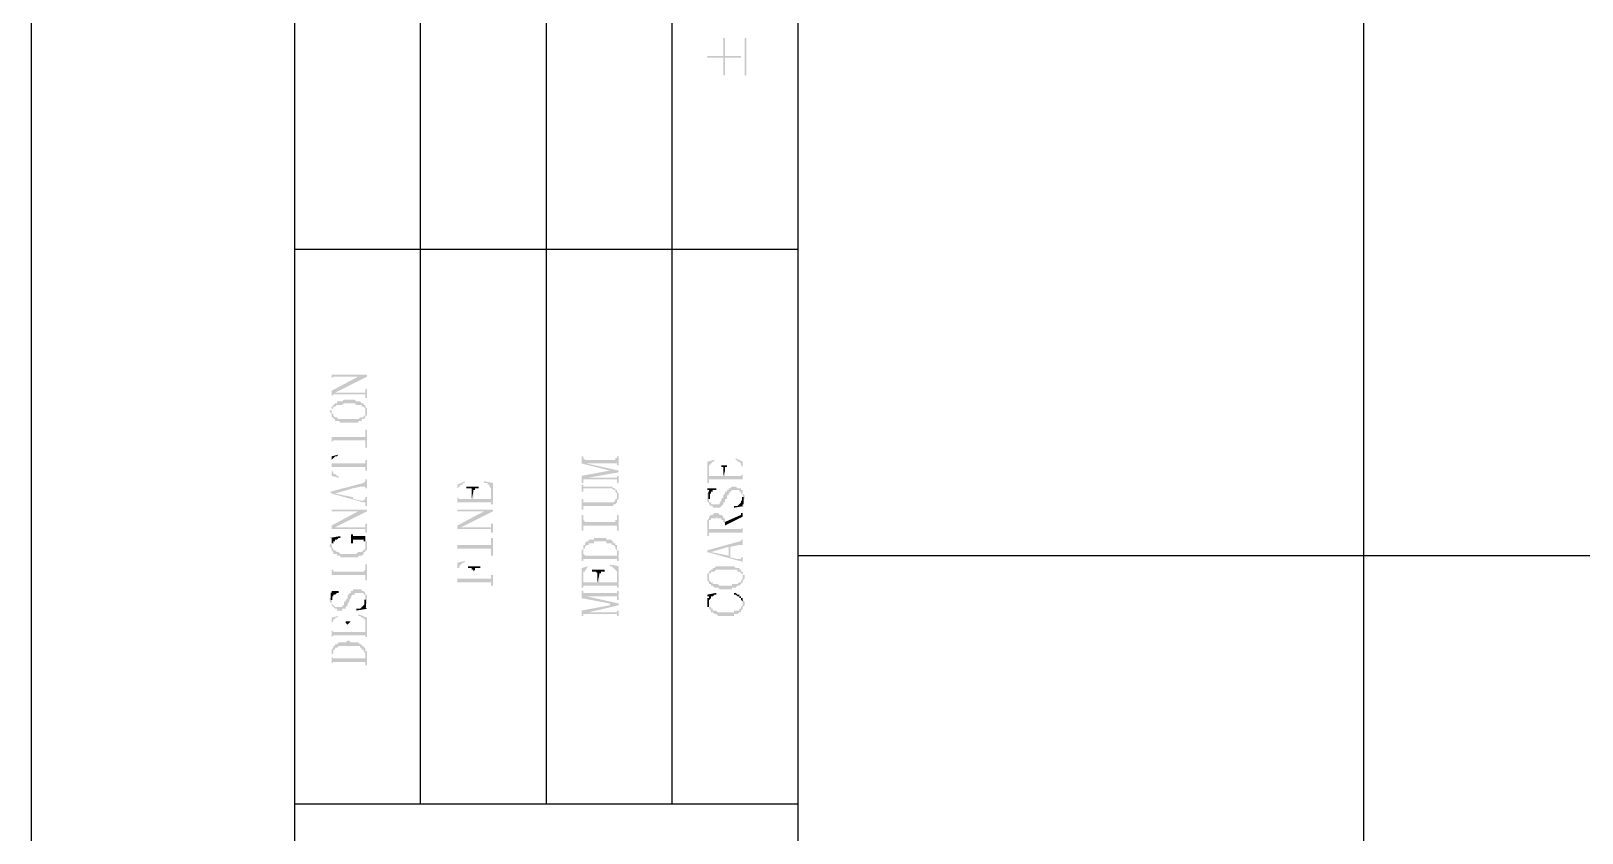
# Model space of a CAD drawing. Header units: millimetres. Extents: x 7018 to 13530, y 4187 to 5692.
# Drawn here: x 10775.36 to 10814.85, y 5168.21 to 5188.64 of the extents above; entities that cross this region are included whole.
import ezdxf

# ---------------------------------------------------------------- set-up
doc = ezdxf.new("R2010")
doc.units = ezdxf.units.MM

msp = doc.modelspace()

# ---------------------------------------------------------------- hatches: boundary and pattern name
at = {"transparency": 33554559}
for points in [[(10792.582, 5188.004), (10792.582, 5187.959), (10792.989, 5187.959), (10792.989, 5187.508), (10793.034, 5187.508), (10793.034, 5187.959), (10793.44, 5187.959), (10793.44, 5188.004), (10793.034, 5188.004), (10793.034, 5188.456), (10792.989, 5188.456), (10792.989, 5188.004)], [(10793.575, 5187.508), (10793.575, 5188.456), (10793.53, 5188.456), (10793.53, 5187.508)], [(10783.014, 5179.971), (10783.014, 5179.745), (10783.014, 5179.79), (10783.014, 5179.79), (10783.06, 5179.835), (10783.917, 5179.835), (10783.917, 5179.881), (10783.014, 5179.881)], [(10783.014, 5179.474), (10783.014, 5179.294), (10783.014, 5179.339), (10783.014, 5179.339), (10783.06, 5179.384), (10783.06, 5179.384), (10783.105, 5179.429), (10783.917, 5179.835), (10783.691, 5179.835)], [(10783.06, 5179.384), (10783.872, 5179.384), (10783.872, 5179.339), (10783.872, 5179.294), (10783.917, 5179.294), (10783.917, 5179.519), (10783.872, 5179.519), (10783.872, 5179.429), (10783.105, 5179.429)], [(10782.969, 5178.933), (10782.969, 5178.933), (10783.014, 5178.888), (10783.014, 5178.843), (10783.014, 5178.797), (10783.06, 5178.797), (10783.06, 5178.752), (10783.105, 5178.752), (10783.105, 5178.707), (10783.195, 5178.707), (10783.24, 5178.662), (10783.691, 5178.662), (10783.691, 5178.707), (10783.782, 5178.707), (10783.782, 5178.752), (10783.827, 5178.752), (10783.872, 5178.797), (10783.872, 5178.843), (10783.917, 5178.843), (10783.917, 5178.888), (10783.917, 5178.933), (10783.917, 5178.978), (10783.917, 5179.023), (10783.917, 5179.023), (10783.872, 5179.068), (10783.872, 5178.933), (10783.872, 5178.888), (10783.872, 5178.843), (10783.827, 5178.843), (10783.827, 5178.797), (10783.737, 5178.797), (10783.691, 5178.752), (10783.195, 5178.752), (10783.15, 5178.797), (10783.105, 5178.797), (10783.06, 5178.843), (10783.06, 5178.888), (10783.014, 5178.888), (10783.014, 5178.933), (10783.014, 5179.068), (10783.014, 5179.023), (10783.014, 5178.978), (10782.969, 5178.978)], [(10783.014, 5179.068), (10783.014, 5178.933), (10783.014, 5178.978), (10783.014, 5179.023), (10783.06, 5179.023), (10783.06, 5179.068), (10783.105, 5179.068), (10783.15, 5179.113), (10783.285, 5179.113), (10783.33, 5179.158), (10783.601, 5179.158), (10783.646, 5179.113), (10783.782, 5179.113), (10783.782, 5179.068), (10783.827, 5179.068), (10783.872, 5179.023), (10783.872, 5178.978), (10783.872, 5178.933), (10783.872, 5179.068), (10783.872, 5179.113), (10783.827, 5179.113), (10783.827, 5179.158), (10783.782, 5179.158), (10783.737, 5179.204), (10783.646, 5179.204), (10783.601, 5179.249), (10783.33, 5179.249), (10783.285, 5179.204), (10783.15, 5179.204), (10783.15, 5179.158), (10783.105, 5179.158), (10783.06, 5179.113), (10783.06, 5179.113)], [(10783.014, 5178.481), (10783.014, 5178.03), (10783.014, 5178.166), (10783.014, 5178.166), (10783.06, 5178.211), (10783.872, 5178.211), (10783.872, 5178.03), (10783.917, 5178.03), (10783.917, 5178.481), (10783.872, 5178.481), (10783.872, 5178.346), (10783.872, 5178.301), (10783.014, 5178.301)], [(10783.014, 5177.804), (10783.014, 5177.669), (10783.014, 5177.714), (10783.06, 5177.759), (10783.06, 5177.759), (10783.105, 5177.804), (10783.15, 5177.804), (10783.195, 5177.85), (10783.195, 5177.85)], [(10783.014, 5177.804), (10783.014, 5177.308), (10783.195, 5177.263), (10783.195, 5177.308), (10783.15, 5177.308), (10783.105, 5177.353), (10783.06, 5177.353), (10783.06, 5177.398), (10783.06, 5177.398), (10783.014, 5177.443), (10783.014, 5177.669)], [(10789.378, 5177.804), (10789.378, 5177.624), (10790.1, 5177.443), (10790.1, 5177.443), (10790.326, 5177.398), (10790.326, 5177.443), (10789.513, 5177.624), (10789.513, 5177.624), (10789.468, 5177.714), (10789.468, 5177.714), (10789.423, 5177.759), (10789.423, 5177.804), (10789.423, 5177.804)], [(10789.468, 5177.714), (10789.513, 5177.624), (10790.281, 5177.624), (10790.281, 5177.579), (10790.326, 5177.579), (10790.326, 5177.804), (10790.281, 5177.804), (10790.281, 5177.759), (10790.236, 5177.759), (10790.236, 5177.714)], [(10783.014, 5177.669), (10783.014, 5177.489), (10783.014, 5177.534), (10783.872, 5177.534), (10783.872, 5177.489), (10783.872, 5177.443), (10783.917, 5177.443), (10783.917, 5177.714), (10783.872, 5177.714), (10783.872, 5177.669), (10783.872, 5177.624), (10783.014, 5177.624)], [(10789.378, 5177.308), (10789.378, 5177.127), (10789.423, 5177.127), (10789.423, 5177.173), (10789.423, 5177.218), (10789.468, 5177.218), (10789.559, 5177.263), (10790.326, 5177.398), (10790.1, 5177.443)], [(10792.582, 5177.669), (10792.582, 5177.127), (10792.628, 5177.127), (10792.628, 5177.534), (10792.628, 5177.579), (10792.628, 5177.579), (10792.673, 5177.624), (10792.673, 5177.624), (10792.718, 5177.669), (10792.763, 5177.669), (10792.763, 5177.714), (10792.763, 5177.714)], [(10792.628, 5177.173), (10792.628, 5177.218), (10793.485, 5177.218), (10793.485, 5177.173), (10793.485, 5177.353), (10793.485, 5177.353), (10793.44, 5177.308), (10793.034, 5177.308), (10793.034, 5177.443), (10792.989, 5177.308), (10792.628, 5177.308), (10792.628, 5177.489)], [(10792.853, 5177.579), (10792.943, 5177.579), (10792.943, 5177.534), (10792.989, 5177.534), (10792.989, 5177.308), (10793.034, 5177.443), (10793.034, 5177.489), (10793.034, 5177.534), (10793.079, 5177.534), (10793.079, 5177.579), (10793.169, 5177.579)], [(10793.305, 5177.714), (10793.35, 5177.714), (10793.35, 5177.669), (10793.395, 5177.669), (10793.44, 5177.624), (10793.44, 5177.579), (10793.44, 5177.579), (10793.485, 5177.534), (10793.485, 5177.127), (10793.485, 5177.669), (10793.305, 5177.759)], [(10782.969, 5176.902), (10783.014, 5176.857), (10783.105, 5176.857), (10783.556, 5176.992), (10783.556, 5176.766), (10783.556, 5176.992), (10783.782, 5177.037), (10783.872, 5177.037), (10783.872, 5176.992), (10783.917, 5176.992), (10783.917, 5177.218), (10783.872, 5177.218), (10783.872, 5177.173), (10783.872, 5177.173), (10783.827, 5177.127), (10783.827, 5177.127)], [(10783.014, 5176.857), (10783.827, 5176.631), (10783.872, 5176.631), (10783.872, 5176.586), (10783.872, 5176.541), (10783.917, 5176.541), (10783.917, 5176.766), (10783.872, 5176.766), (10783.872, 5176.721), (10783.872, 5176.721), (10783.827, 5176.676), (10783.782, 5176.676), (10783.556, 5176.721), (10783.556, 5176.992), (10783.556, 5176.766), (10783.105, 5176.857), (10783.105, 5176.857)], [(10786.219, 5177.082), (10786.219, 5176.586), (10786.219, 5176.947), (10786.219, 5176.992), (10786.264, 5177.037), (10786.264, 5177.037), (10786.309, 5177.082), (10786.354, 5177.082), (10786.354, 5177.127), (10786.399, 5177.127), (10786.399, 5177.173)], [(10786.444, 5177.037), (10786.444, 5176.992), (10786.58, 5176.992), (10786.58, 5176.947), (10786.58, 5176.902), (10786.58, 5176.721), (10786.625, 5176.902), (10786.625, 5176.947), (10786.67, 5176.947), (10786.67, 5176.992), (10786.76, 5176.992), (10786.76, 5177.037)], [(10786.896, 5177.127), (10786.986, 5177.127), (10786.986, 5177.082), (10787.031, 5177.082), (10787.031, 5177.037), (10787.031, 5177.037), (10787.076, 5176.992), (10787.076, 5176.586), (10787.121, 5176.586), (10787.121, 5177.127), (10786.896, 5177.173)], [(10789.378, 5177.082), (10789.378, 5176.902), (10789.423, 5176.902), (10789.423, 5176.947), (10789.423, 5176.992), (10790.145, 5176.992), (10790.19, 5176.947), (10790.236, 5176.947), (10790.236, 5176.902), (10790.236, 5176.902), (10790.281, 5176.857), (10790.281, 5176.812), (10790.281, 5176.947), (10790.236, 5176.947), (10790.236, 5176.992), (10790.19, 5176.992), (10790.145, 5177.037), (10789.423, 5177.037), (10789.423, 5177.082), (10789.423, 5177.082)], [(10789.468, 5177.218), (10790.281, 5177.218), (10790.281, 5177.173), (10790.281, 5177.127), (10790.326, 5177.127), (10790.326, 5177.308), (10790.281, 5177.308), (10790.281, 5177.263), (10789.559, 5177.263)], [(10792.582, 5176.766), (10792.582, 5176.676), (10792.582, 5176.631), (10792.628, 5176.631), (10792.628, 5176.586), (10792.628, 5176.586), (10792.673, 5176.541), (10792.718, 5176.541), (10792.718, 5176.496), (10792.898, 5176.496), (10792.943, 5176.541), (10792.943, 5176.541), (10792.989, 5176.586), (10792.989, 5176.631), (10793.034, 5176.631), (10793.034, 5176.721), (10793.079, 5176.721), (10793.079, 5176.812), (10793.124, 5176.812), (10793.124, 5176.857), (10793.124, 5176.857), (10793.169, 5176.902), (10793.169, 5176.902), (10793.214, 5176.947), (10793.395, 5176.947), (10793.395, 5176.902), (10793.44, 5176.902), (10793.44, 5176.857), (10793.485, 5176.857), (10793.485, 5176.812), (10793.485, 5176.631), (10793.485, 5176.676), (10793.485, 5176.676), (10793.53, 5176.721), (10793.53, 5176.766), (10793.53, 5176.812), (10793.53, 5176.812), (10793.485, 5176.857), (10793.485, 5176.902), (10793.485, 5176.947), (10793.44, 5176.947), (10793.44, 5176.992), (10793.35, 5176.992), (10793.305, 5177.037), (10793.214, 5177.037), (10793.169, 5176.992), (10793.124, 5176.992), (10793.124, 5176.947), (10793.079, 5176.947), (10793.079, 5176.902), (10793.034, 5176.902), (10793.034, 5176.857), (10793.034, 5176.857), (10792.989, 5176.812), (10792.989, 5176.766), (10792.989, 5176.766), (10792.943, 5176.721), (10792.943, 5176.676), (10792.943, 5176.676), (10792.898, 5176.631), (10792.898, 5176.586), (10792.673, 5176.586), (10792.673, 5176.631), (10792.628, 5176.631), (10792.628, 5176.676), (10792.628, 5176.721), (10792.628, 5176.902), (10792.582, 5176.857), (10792.582, 5176.812)], [(10792.582, 5176.992), (10792.582, 5176.947), (10792.628, 5176.947), (10792.628, 5176.812), (10792.628, 5176.857), (10792.673, 5176.857), (10792.673, 5176.902), (10792.718, 5176.902), (10792.718, 5176.947), (10792.808, 5176.947), (10792.808, 5176.992)], [(10786.219, 5176.586), (10786.219, 5176.631), (10787.076, 5176.631), (10787.076, 5176.586), (10787.076, 5176.766), (10787.076, 5176.721), (10786.625, 5176.721), (10786.625, 5176.902), (10786.58, 5176.721), (10786.264, 5176.721), (10786.219, 5176.766), (10786.219, 5176.947)], [(10789.378, 5176.721), (10789.378, 5176.45), (10789.423, 5176.45), (10789.423, 5176.496), (10789.423, 5176.541), (10790.19, 5176.541), (10790.19, 5176.586), (10790.236, 5176.586), (10790.281, 5176.631), (10790.281, 5176.676), (10790.281, 5176.676), (10790.326, 5176.721), (10790.326, 5176.766), (10790.326, 5176.812), (10790.326, 5176.857), (10790.281, 5176.902), (10790.281, 5176.766), (10790.281, 5176.721), (10790.236, 5176.721), (10790.236, 5176.676), (10790.236, 5176.676), (10790.19, 5176.631), (10789.423, 5176.631), (10789.423, 5176.721)], [(10793.259, 5176.496), (10793.259, 5176.496), (10793.53, 5176.541), (10793.485, 5176.541), (10793.485, 5176.586), (10793.485, 5176.721), (10793.485, 5176.676), (10793.44, 5176.676), (10793.44, 5176.631), (10793.44, 5176.631), (10793.395, 5176.586), (10793.395, 5176.586), (10793.35, 5176.541), (10793.259, 5176.541)], [(10783.014, 5176.541), (10783.014, 5176.315), (10783.014, 5176.405), (10783.917, 5176.405), (10783.917, 5176.45), (10783.014, 5176.45)], [(10783.014, 5176.044), (10783.014, 5175.864), (10783.014, 5175.954), (10783.06, 5175.954), (10783.105, 5175.999), (10783.917, 5176.405), (10783.691, 5176.405)], [(10786.219, 5176.541), (10786.219, 5176.315), (10786.219, 5176.36), (10786.219, 5176.405), (10787.121, 5176.405), (10787.121, 5176.45), (10786.219, 5176.45)], [(10786.219, 5176.044), (10786.219, 5175.864), (10786.219, 5175.909), (10786.219, 5175.954), (10786.264, 5175.954), (10786.309, 5175.999), (10787.121, 5176.405), (10786.896, 5176.405)], [(10789.378, 5176.315), (10789.378, 5175.909), (10789.423, 5175.909), (10789.423, 5176.044), (10790.281, 5176.044), (10790.281, 5175.909), (10790.326, 5175.909), (10790.326, 5176.315), (10790.281, 5176.315), (10790.281, 5176.18), (10790.236, 5176.18), (10790.236, 5176.135), (10789.468, 5176.135), (10789.423, 5176.18), (10789.423, 5176.315)], [(10792.582, 5176.089), (10792.582, 5175.774), (10792.628, 5175.774), (10792.628, 5176.089), (10792.628, 5176.18), (10792.673, 5176.18), (10792.673, 5176.225), (10792.808, 5176.225), (10792.808, 5176.27), (10792.808, 5176.27), (10792.853, 5176.225), (10792.943, 5176.225), (10792.943, 5176.18), (10792.989, 5176.18), (10792.989, 5176.135), (10792.989, 5176.135), (10793.034, 5176.089), (10793.034, 5175.954), (10793.034, 5176.225), (10792.989, 5176.225), (10792.989, 5176.27), (10792.989, 5176.27), (10792.943, 5176.315), (10792.898, 5176.315), (10792.853, 5176.36), (10792.763, 5176.36), (10792.718, 5176.315), (10792.673, 5176.315), (10792.628, 5176.27), (10792.628, 5176.225), (10792.628, 5176.225), (10792.582, 5176.18), (10792.582, 5176.135), (10792.582, 5176.135)], [(10792.628, 5175.819), (10792.628, 5175.864), (10793.485, 5175.864), (10793.485, 5175.774), (10793.485, 5176.044), (10793.485, 5175.999), (10793.485, 5175.999), (10793.44, 5175.954), (10793.034, 5175.954), (10793.034, 5176.18), (10793.034, 5176.225), (10793.034, 5175.954), (10792.628, 5175.954), (10792.628, 5176.044)], [(10793.034, 5176.135), (10793.034, 5176.044), (10793.485, 5176.27), (10793.485, 5176.405), (10793.485, 5176.36), (10793.44, 5176.36), (10793.44, 5176.315), (10793.44, 5176.315)], [(10783.06, 5175.954), (10783.872, 5175.954), (10783.872, 5175.864), (10783.917, 5175.864), (10783.917, 5176.089), (10783.872, 5176.089), (10783.872, 5176.044), (10783.872, 5175.999), (10783.105, 5175.999)], [(10783.511, 5175.819), (10783.511, 5175.593), (10783.556, 5175.593), (10783.556, 5175.638), (10783.556, 5175.683), (10783.827, 5175.683), (10783.827, 5175.638), (10783.872, 5175.728), (10783.872, 5175.774), (10783.556, 5175.774), (10783.556, 5175.819), (10783.556, 5175.819)], [(10786.264, 5175.954), (10787.076, 5175.954), (10787.076, 5175.864), (10787.121, 5175.864), (10787.121, 5176.089), (10787.076, 5176.089), (10787.076, 5176.044), (10787.076, 5175.999), (10786.309, 5175.999)], [(10782.969, 5175.728), (10783.014, 5175.728), (10783.014, 5175.683), (10783.014, 5175.548), (10783.014, 5175.593), (10783.06, 5175.593), (10783.06, 5175.638), (10783.105, 5175.638), (10783.105, 5175.683), (10783.15, 5175.683), (10783.195, 5175.728), (10783.24, 5175.728), (10783.24, 5175.774)], [(10782.969, 5175.548), (10782.969, 5175.503), (10782.969, 5175.503), (10783.014, 5175.458), (10783.014, 5175.412), (10783.014, 5175.412), (10783.06, 5175.367), (10783.06, 5175.322), (10783.15, 5175.322), (10783.15, 5175.277), (10783.24, 5175.277), (10783.24, 5175.232), (10783.691, 5175.232), (10783.691, 5175.277), (10783.782, 5175.277), (10783.827, 5175.322), (10783.827, 5175.367), (10783.872, 5175.367), (10783.872, 5175.412), (10783.917, 5175.412), (10783.917, 5175.458), (10783.917, 5175.548), (10783.917, 5175.593), (10783.917, 5175.638), (10783.872, 5175.638), (10783.872, 5175.503), (10783.872, 5175.458), (10783.872, 5175.458), (10783.827, 5175.412), (10783.827, 5175.412), (10783.782, 5175.367), (10783.691, 5175.367), (10783.646, 5175.322), (10783.24, 5175.322), (10783.195, 5175.367), (10783.15, 5175.367), (10783.105, 5175.412), (10783.06, 5175.412), (10783.06, 5175.458), (10783.06, 5175.458), (10783.014, 5175.503), (10783.014, 5175.638), (10783.014, 5175.593), (10783.014, 5175.593)], [(10783.827, 5175.638), (10783.872, 5175.638), (10783.872, 5175.548), (10783.872, 5175.683), (10783.872, 5175.728)], [(10786.219, 5175.728), (10786.219, 5175.277), (10786.219, 5175.412), (10786.219, 5175.458), (10787.076, 5175.458), (10787.076, 5175.277), (10787.121, 5175.277), (10787.121, 5175.728), (10787.076, 5175.728), (10787.076, 5175.593), (10787.076, 5175.548), (10786.219, 5175.548), (10786.219, 5175.593)], [(10789.378, 5175.367), (10789.378, 5175.142), (10789.423, 5175.142), (10789.423, 5175.367), (10789.423, 5175.412), (10789.423, 5175.458), (10789.468, 5175.458), (10789.468, 5175.503), (10789.468, 5175.503), (10789.513, 5175.548), (10789.559, 5175.548), (10789.559, 5175.593), (10789.694, 5175.593), (10789.694, 5175.638), (10790.01, 5175.638), (10790.01, 5175.593), (10790.145, 5175.593), (10790.145, 5175.548), (10790.19, 5175.548), (10790.236, 5175.503), (10790.236, 5175.458), (10790.236, 5175.458), (10790.281, 5175.412), (10790.281, 5175.142), (10790.326, 5175.142), (10790.326, 5175.367), (10790.326, 5175.412), (10790.281, 5175.412), (10790.281, 5175.503), (10790.281, 5175.548), (10790.236, 5175.548), (10790.236, 5175.593), (10790.19, 5175.593), (10790.19, 5175.638), (10790.145, 5175.638), (10790.145, 5175.683), (10790.01, 5175.683), (10790.01, 5175.728), (10789.694, 5175.728), (10789.694, 5175.683), (10789.559, 5175.683), (10789.559, 5175.638), (10789.513, 5175.638), (10789.468, 5175.593), (10789.468, 5175.548), (10789.423, 5175.548), (10789.423, 5175.503), (10789.423, 5175.458), (10789.423, 5175.458), (10789.378, 5175.412), (10789.378, 5175.412)], [(10792.582, 5175.412), (10792.582, 5175.367), (10792.673, 5175.367), (10793.124, 5175.503), (10793.124, 5175.277), (10793.169, 5175.503), (10793.395, 5175.548), (10793.485, 5175.548), (10793.485, 5175.503), (10793.485, 5175.728), (10793.485, 5175.683), (10793.44, 5175.683), (10793.44, 5175.638), (10793.395, 5175.638)], [(10792.582, 5175.367), (10793.395, 5175.142), (10793.44, 5175.142), (10793.485, 5175.097), (10793.485, 5175.051), (10793.485, 5175.277), (10793.485, 5175.232), (10793.44, 5175.232), (10793.44, 5175.187), (10793.35, 5175.187), (10793.169, 5175.232), (10793.169, 5175.503), (10793.124, 5175.277), (10792.673, 5175.367), (10792.673, 5175.367)], [(10783.014, 5175.051), (10783.014, 5174.645), (10783.014, 5174.781), (10783.872, 5174.781), (10783.872, 5174.645), (10783.917, 5174.645), (10783.917, 5175.051), (10783.872, 5175.051), (10783.872, 5174.916), (10783.872, 5174.916), (10783.827, 5174.871), (10783.06, 5174.871), (10783.06, 5174.916), (10783.014, 5174.916)], [(10786.219, 5175.097), (10786.219, 5174.51), (10786.219, 5174.871), (10786.219, 5174.961), (10786.264, 5174.961), (10786.264, 5175.006), (10786.264, 5175.006), (10786.309, 5175.051), (10786.309, 5175.051), (10786.354, 5175.097), (10786.399, 5175.097), (10786.399, 5175.142)], [(10789.423, 5175.142), (10789.423, 5175.187), (10790.281, 5175.187), (10790.281, 5175.142), (10790.281, 5175.322), (10790.281, 5175.277), (10789.468, 5175.277), (10789.423, 5175.322), (10789.423, 5175.367)], [(10790.1, 5175.006), (10790.145, 5175.006), (10790.19, 5174.961), (10790.19, 5174.961), (10790.236, 5174.916), (10790.236, 5174.916), (10790.281, 5174.871), (10790.281, 5174.826), (10790.281, 5174.465), (10790.326, 5174.465), (10790.326, 5175.006), (10790.1, 5175.051)], [(10786.219, 5174.555), (10786.219, 5174.6), (10787.076, 5174.6), (10787.076, 5174.51), (10787.121, 5174.51), (10787.121, 5174.781), (10787.076, 5174.781), (10787.076, 5174.735), (10787.076, 5174.69), (10786.625, 5174.69), (10786.625, 5174.871), (10786.625, 5174.69), (10786.219, 5174.69), (10786.219, 5174.871)], [(10786.49, 5175.006), (10786.49, 5174.961), (10786.58, 5174.961), (10786.58, 5174.916), (10786.625, 5174.916), (10786.625, 5174.69), (10786.625, 5174.871), (10786.625, 5174.871), (10786.67, 5174.916), (10786.67, 5174.961), (10786.806, 5174.961), (10786.806, 5175.006)], [(10789.378, 5174.961), (10789.378, 5174.465), (10789.423, 5174.465), (10789.423, 5174.826), (10789.423, 5174.871), (10789.468, 5174.871), (10789.468, 5174.916), (10789.513, 5174.916), (10789.513, 5174.961), (10789.513, 5174.961), (10789.559, 5175.006), (10789.604, 5175.006), (10789.559, 5175.006)], [(10789.423, 5174.465), (10789.423, 5174.51), (10790.281, 5174.51), (10790.281, 5174.465), (10790.281, 5174.645), (10790.281, 5174.6), (10789.829, 5174.6), (10789.829, 5174.781), (10789.784, 5174.6), (10789.423, 5174.6), (10789.423, 5174.645), (10789.423, 5174.826)], [(10789.649, 5174.916), (10789.649, 5174.871), (10789.739, 5174.871), (10789.784, 5174.826), (10789.784, 5174.781), (10789.784, 5174.6), (10789.829, 5174.781), (10789.829, 5174.826), (10789.874, 5174.826), (10789.874, 5174.871), (10789.965, 5174.871), (10789.965, 5174.916)], [(10792.582, 5174.735), (10792.582, 5174.69), (10792.582, 5174.645), (10792.582, 5174.645), (10792.628, 5174.6), (10792.628, 5174.555), (10792.673, 5174.555), (10792.673, 5174.51), (10792.718, 5174.51), (10792.763, 5174.465), (10792.853, 5174.465), (10792.898, 5174.42), (10793.214, 5174.42), (10793.214, 5174.465), (10793.305, 5174.465), (10793.35, 5174.51), (10793.395, 5174.51), (10793.44, 5174.555), (10793.44, 5174.555), (10793.485, 5174.6), (10793.485, 5174.645), (10793.485, 5174.645), (10793.53, 5174.69), (10793.53, 5174.735), (10793.53, 5174.781), (10793.485, 5174.781), (10793.485, 5174.826), (10793.485, 5174.735), (10793.485, 5174.69), (10793.485, 5174.69), (10793.44, 5174.645), (10793.44, 5174.6), (10793.395, 5174.6), (10793.35, 5174.555), (10793.214, 5174.555), (10793.214, 5174.51), (10792.898, 5174.51), (10792.853, 5174.555), (10792.718, 5174.555), (10792.718, 5174.6), (10792.673, 5174.6), (10792.628, 5174.645), (10792.628, 5174.69), (10792.628, 5174.826), (10792.582, 5174.826), (10792.582, 5174.781)], [(10792.628, 5174.826), (10792.628, 5174.735), (10792.628, 5174.781), (10792.628, 5174.826), (10792.673, 5174.826), (10792.673, 5174.871), (10792.763, 5174.871), (10792.808, 5174.916), (10793.35, 5174.916), (10793.35, 5174.871), (10793.395, 5174.871), (10793.44, 5174.826), (10793.44, 5174.826), (10793.485, 5174.781), (10793.485, 5174.735), (10793.485, 5174.871), (10793.44, 5174.871), (10793.44, 5174.916), (10793.395, 5174.916), (10793.395, 5174.961), (10793.305, 5174.961), (10793.259, 5175.006), (10792.808, 5175.006), (10792.763, 5174.961), (10792.718, 5174.961), (10792.718, 5174.916), (10792.673, 5174.916), (10792.628, 5174.871), (10792.628, 5174.871)], [(10782.969, 5174.149), (10782.969, 5174.104), (10782.969, 5174.104), (10783.014, 5174.058), (10783.014, 5174.013), (10783.014, 5174.013), (10783.06, 5173.968), (10783.06, 5173.968), (10783.105, 5173.923), (10783.15, 5173.923), (10783.15, 5173.878), (10783.285, 5173.878), (10783.285, 5173.923), (10783.375, 5173.923), (10783.375, 5173.968), (10783.375, 5173.968), (10783.421, 5174.013), (10783.421, 5174.058), (10783.421, 5174.058), (10783.466, 5174.104), (10783.466, 5174.149), (10783.466, 5174.149), (10783.511, 5174.194), (10783.511, 5174.239), (10783.511, 5174.239), (10783.556, 5174.284), (10783.601, 5174.284), (10783.601, 5174.329), (10783.827, 5174.329), (10783.827, 5174.284), (10783.872, 5174.284), (10783.872, 5174.239), (10783.872, 5174.013), (10783.917, 5174.058), (10783.917, 5174.149), (10783.917, 5174.239), (10783.917, 5174.284), (10783.872, 5174.284), (10783.872, 5174.329), (10783.872, 5174.329), (10783.827, 5174.374), (10783.782, 5174.374), (10783.782, 5174.42), (10783.556, 5174.42), (10783.556, 5174.374), (10783.511, 5174.374), (10783.511, 5174.329), (10783.466, 5174.329), (10783.466, 5174.284), (10783.421, 5174.284), (10783.421, 5174.194), (10783.421, 5174.194), (10783.375, 5174.149), (10783.375, 5174.104), (10783.33, 5174.104), (10783.33, 5174.058), (10783.33, 5174.013), (10783.285, 5174.013), (10783.285, 5173.968), (10783.105, 5173.968), (10783.06, 5174.013), (10783.06, 5174.013), (10783.014, 5174.058), (10783.014, 5174.284), (10783.014, 5174.239), (10783.014, 5174.194), (10782.969, 5174.194)], [(10782.969, 5174.374), (10783.014, 5174.374), (10783.014, 5174.329), (10783.014, 5174.194), (10783.014, 5174.239), (10783.06, 5174.239), (10783.06, 5174.284), (10783.105, 5174.284), (10783.15, 5174.329), (10783.195, 5174.329), (10783.195, 5174.374), (10783.195, 5174.374)], [(10789.378, 5174.374), (10789.378, 5174.194), (10790.1, 5174.058), (10790.1, 5174.013), (10790.326, 5174.013), (10790.326, 5174.058), (10789.513, 5174.239), (10789.513, 5174.239), (10789.468, 5174.329), (10789.423, 5174.329), (10789.423, 5174.374), (10789.423, 5174.374)], [(10789.468, 5174.329), (10789.513, 5174.239), (10790.281, 5174.239), (10790.281, 5174.194), (10790.281, 5174.149), (10790.326, 5174.149), (10790.326, 5174.374), (10790.281, 5174.374), (10790.281, 5174.329), (10790.236, 5174.329)], [(10792.582, 5174.284), (10792.582, 5174.239), (10792.628, 5174.239), (10792.628, 5173.968), (10792.628, 5174.104), (10792.628, 5174.149), (10792.628, 5174.149), (10792.673, 5174.194), (10792.673, 5174.239), (10792.718, 5174.239), (10792.763, 5174.284), (10792.808, 5174.284), (10792.808, 5174.329)], [(10792.582, 5174.104), (10792.582, 5174.058), (10792.582, 5174.013), (10792.582, 5173.968), (10792.628, 5173.968), (10792.628, 5174.239), (10792.628, 5174.194), (10792.582, 5174.194), (10792.582, 5174.149)], [(10793.259, 5174.284), (10793.305, 5174.284), (10793.35, 5174.239), (10793.395, 5174.239), (10793.395, 5174.194), (10793.44, 5174.194), (10793.44, 5174.149), (10793.44, 5174.149), (10793.485, 5174.104), (10793.485, 5174.058), (10793.485, 5174.194), (10793.44, 5174.194), (10793.44, 5174.239), (10793.395, 5174.239), (10793.395, 5174.284), (10793.35, 5174.284), (10793.305, 5174.329), (10793.259, 5174.329)], [(10783.646, 5173.923), (10783.646, 5173.878), (10783.917, 5173.923), (10783.917, 5173.923), (10783.872, 5173.968), (10783.872, 5174.104), (10783.872, 5174.058), (10783.872, 5174.058), (10783.827, 5174.013), (10783.827, 5174.013), (10783.782, 5173.968), (10783.782, 5173.968), (10783.737, 5173.923), (10783.691, 5173.923)], [(10789.378, 5173.878), (10789.378, 5173.743), (10789.423, 5173.743), (10789.423, 5173.788), (10789.468, 5173.788), (10789.559, 5173.833), (10790.326, 5174.013), (10790.1, 5174.013)], [(10789.468, 5173.788), (10790.281, 5173.788), (10790.281, 5173.743), (10790.326, 5173.743), (10790.326, 5173.878), (10790.281, 5173.878), (10790.281, 5173.833), (10789.559, 5173.833)], [(10792.628, 5173.968), (10792.628, 5173.923), (10792.628, 5173.923), (10792.673, 5173.878), (10792.673, 5173.833), (10792.718, 5173.833), (10792.763, 5173.788), (10792.808, 5173.788), (10792.853, 5173.743), (10793.259, 5173.743), (10793.259, 5173.788), (10793.35, 5173.788), (10793.395, 5173.833), (10793.44, 5173.833), (10793.44, 5173.878), (10793.44, 5173.878), (10793.485, 5173.923), (10793.485, 5173.968), (10793.485, 5173.968), (10793.53, 5174.013), (10793.53, 5174.058), (10793.53, 5174.104), (10793.53, 5174.104), (10793.485, 5174.149), (10793.485, 5174.194), (10793.485, 5174.058), (10793.485, 5174.013), (10793.485, 5174.013), (10793.44, 5173.968), (10793.44, 5173.923), (10793.395, 5173.923), (10793.395, 5173.878), (10793.259, 5173.878), (10793.259, 5173.833), (10792.853, 5173.833), (10792.808, 5173.878), (10792.718, 5173.878), (10792.718, 5173.923), (10792.673, 5173.923), (10792.673, 5173.968), (10792.628, 5173.968), (10792.628, 5174.013), (10792.628, 5174.058), (10792.628, 5174.058)], [(10783.014, 5173.697), (10783.014, 5173.201), (10783.014, 5173.562), (10783.014, 5173.562), (10783.06, 5173.607), (10783.06, 5173.652), (10783.105, 5173.652), (10783.105, 5173.697), (10783.15, 5173.697), (10783.195, 5173.743), (10783.195, 5173.743)], [(10783.014, 5173.201), (10783.014, 5173.201), (10783.06, 5173.246), (10783.872, 5173.246), (10783.872, 5173.201), (10783.872, 5173.382), (10783.872, 5173.336), (10783.421, 5173.336), (10783.421, 5173.517), (10783.421, 5173.336), (10783.06, 5173.336), (10783.014, 5173.382), (10783.014, 5173.517)], [(10783.285, 5173.607), (10783.375, 5173.607), (10783.375, 5173.562), (10783.375, 5173.562), (10783.421, 5173.517), (10783.421, 5173.336), (10783.421, 5173.517), (10783.421, 5173.517), (10783.466, 5173.562), (10783.466, 5173.562), (10783.511, 5173.607), (10783.556, 5173.607)], [(10783.691, 5173.743), (10783.737, 5173.743), (10783.782, 5173.697), (10783.827, 5173.697), (10783.827, 5173.652), (10783.872, 5173.652), (10783.872, 5173.562), (10783.872, 5173.201), (10783.917, 5173.201), (10783.917, 5173.697), (10783.691, 5173.788)], [(10783.014, 5172.75), (10783.014, 5172.479), (10783.014, 5172.75), (10783.014, 5172.75), (10783.06, 5172.795), (10783.06, 5172.84), (10783.06, 5172.885), (10783.105, 5172.885), (10783.105, 5172.93), (10783.15, 5172.93), (10783.195, 5172.975), (10783.737, 5172.975), (10783.737, 5172.93), (10783.782, 5172.93), (10783.782, 5172.885), (10783.827, 5172.885), (10783.827, 5172.84), (10783.827, 5172.84), (10783.872, 5172.795), (10783.872, 5172.75), (10783.872, 5172.479), (10783.917, 5172.479), (10783.917, 5172.75), (10783.917, 5172.84), (10783.872, 5172.84), (10783.872, 5172.885), (10783.872, 5172.93), (10783.827, 5172.93), (10783.827, 5172.975), (10783.782, 5172.975), (10783.782, 5173.02), (10783.737, 5173.02), (10783.691, 5173.066), (10783.511, 5173.066), (10783.466, 5173.111), (10783.421, 5173.111), (10783.375, 5173.066), (10783.195, 5173.066), (10783.15, 5173.02), (10783.105, 5173.02), (10783.105, 5172.975), (10783.06, 5172.975), (10783.06, 5172.93), (10783.06, 5172.93), (10783.014, 5172.885), (10783.014, 5172.795)], [(10783.014, 5172.524), (10783.014, 5172.524), (10783.06, 5172.569), (10783.872, 5172.569), (10783.872, 5172.524), (10783.872, 5172.705), (10783.872, 5172.659), (10783.06, 5172.659), (10783.014, 5172.705), (10783.014, 5172.705)]]:
    msp.add_hatch(color=256, dxfattribs=at).paths.add_polyline_path(points)

# ---------------------------------------------------------------- linework, layer by layer
for p, q in [((10782.067, 5242.873), (10782.067, 4956.132)), ((10809.291, 5242.873), (10809.291, 4986.912)), ((10794.884, 5175.281), (11191.322, 5175.281))]:
    msp.add_line(p, q)
for points in [[(11195.36, 4951.873), (11195.36, 5248.873), (10775.36, 5248.873), (10775.36, 4951.873)], [(10792.628, 5176.902), (10792.628, 5176.721), (10792.628, 5176.766), (10792.628, 5176.902)], [(10793.485, 5176.721), (10793.485, 5176.586), (10793.485, 5176.631), (10793.485, 5176.766)], [(10783.014, 5174.284), (10783.014, 5174.149), (10783.014, 5174.329)], [(10783.872, 5174.104), (10783.872, 5173.968), (10783.872, 5174.013), (10783.872, 5174.149), (10783.872, 5174.149)]]:
    msp.add_lwpolyline(points, close=True)
for points in [[(10785.271, 5242.873), (10785.271, 5168.959)], [(10788.475, 5242.873), (10788.475, 5168.959)], [(10791.68, 5242.873), (10791.68, 5168.959)], [(10794.884, 5242.873), (10794.884, 4956.132)], [(10782.067, 5183.085), (10794.884, 5183.085)], [(10782.067, 5168.959), (10794.884, 5168.959)]]:
    msp.add_lwpolyline(points)

doc.saveas('drawing.dxf')
